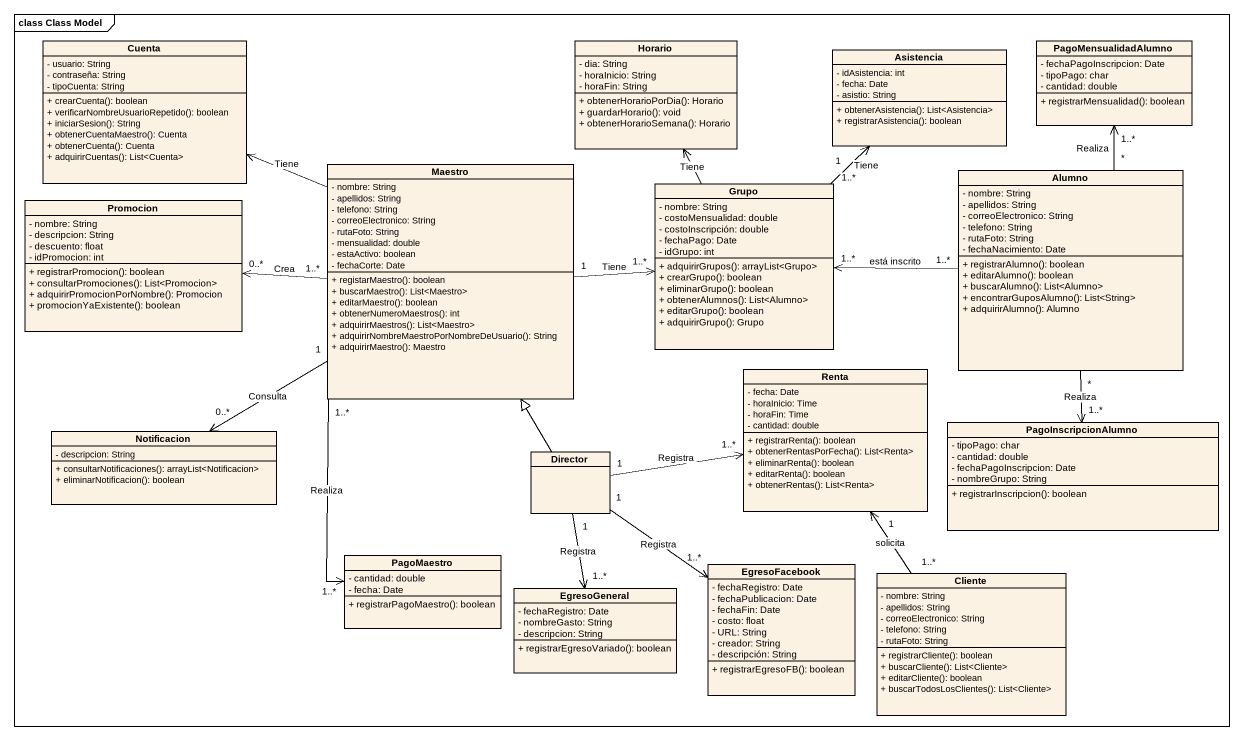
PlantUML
@startuml
mainframe class Class Model
hide circle
hide empty members
skinparam classAttributeIconSize 0
class Cuenta {
  - usuario: String
  - contraseña: String
  - tipoCuenta: String
  + crearCuenta(): boolean
  + verificarNombreUsuarioRepetido(): boolean
  + iniciarSesion(): String
  + obtenerCuentaMaestro(): Cuenta
  + obtenerCuenta(): Cuenta
  + adquirirCuentas(): List<Cuenta>
}
class Horario {
  - dia: String
  - horaInicio: String
  - horaFin: String
  + obtenerHorarioPorDia(): Horario
  + guardarHorario(): void
  + obtenerHorarioSemana(): Horario
}
class Asistencia {
  - idAsistencia: int
  - fecha: Date
  - asistio: String
  + obtenerAsistencia(): List<Asistencia>
  + registrarAsistencia(): boolean
}
class PagoMensualidadAlumno {
  - fechaPagoInscripcion: Date
  - tipoPago: char
  - cantidad: double
  + registrarMensualidad(): boolean
}
class Maestro {
  - nombre: String
  - apellidos: String
  - telefono: String
  - correoElectronico: String
  - rutaFoto: String
  - mensualidad: double
  - estaActivo: boolean
  - fechaCorte: Date
  + registarMaestro(): boolean
  + buscarMaestro(): List<Maestro>
  + editarMaestro(): boolean
  + obtenerNumeroMaestros(): int
  + adquirirMaestros(): List<Maestro>
  + adquirirNombreMaestroPorNombreDeUsuario(): String
  + adquirirMaestro(): Maestro
}
class Alumno {
  - nombre: String
  - apellidos: String
  - correoElectronico: String
  - telefono: String
  - rutaFoto: String
  - fechaNacimiento: Date
  + registrarAlumno(): boolean
  + editarAlumno(): boolean
  + buscarAlumno(): List<Alumno>
  + encontrarGuposAlumno(): List<String>
  + adquirirAlumno(): Alumno
}
class Promocion {
  - nombre: String
  - descripcion: String
  - descuento: float
  - idPromocion: int
  + registrarPromocion(): boolean
  + consultarPromociones(): List<Promocion>
  + adquirirPromocionPorNombre(): Promocion
  + promocionYaExistente(): boolean
}
class Grupo {
  - nombre: String
  - costoMensualidad: double
  - costoInscripción: double
  - fechaPago: Date
  - idGrupo: int
  + adquirirGrupos(): arrayList<Grupo>
  + crearGrupo(): boolean
  + eliminarGrupo(): boolean
  + obtenerAlumnos(): List<Alumno>
  + editarGrupo(): boolean
  + adquirirGrupo(): Grupo
}
class Renta {
  - fecha: Date
  - horaInicio: Time
  - horaFin: Time
  - cantidad: double
  + registrarRenta(): boolean
  + obtenerRentasPorFecha(): List<Renta>
  + eliminarRenta(): boolean
  + editarRenta(): boolean
  + obtenerRentas(): List<Renta>
}
class Notificacion {
  - descripcion: String
  + consultarNotificaciones(): arrayList<Notificacion>
  + eliminarNotificacion(): boolean
}
class PagoInscripcionAlumno {
  - tipoPago: char
  - cantidad: double
  - fechaPagoInscripcion: Date
  - nombreGrupo: String
  + registrarInscripcion(): boolean
}
class Director
class PagoMaestro {
  - cantidad: double
  - fecha: Date
  + registrarPagoMaestro(): boolean
}
class EgresoFacebook {
  - fechaRegistro: Date
  - fechaPublicacion: Date
  - fechaFin: Date
  - costo: float
  - URL: String
  - creador: String
  - descripción: String
  + registrarEgresoFB(): boolean
}
class EgresoGeneral {
  - fechaRegistro: Date
  - nombreGasto: String
  - descripcion: String
  + registrarEgresoVariado(): boolean
}
class Cliente {
  - nombre: String
  - apellidos: String
  - correoElectronico: String
  - telefono: String
  - rutaFoto: String
  + registrarCliente(): boolean
  + buscarCliente(): List<Cliente>
  + editarCliente(): boolean
  + buscarTodosLosClientes(): List<Cliente>
}
Maestro -left-> Cuenta : Tiene
Maestro "1..*" -left-> "0..*" Promocion : Crea
Maestro "1" -right-> "1..*" Grupo : Tiene
Maestro "1" --> "0..*" Notificacion : Consulta
Maestro "1..*" --> "1..*" PagoMaestro : Realiza
Alumno "*" -up-> "1..*" PagoMensualidadAlumno : Realiza
Alumno "1..*" -left-> "1..*" Grupo : está inscrito
Alumno "*" --> "1..*" PagoInscripcionAlumno : Realiza
Grupo -up-> Horario : Tiene
Grupo "1" -up-> "1..*" Asistencia : Tiene
Director -up-|> Maestro
Director "1" -right-> "1..*" Renta : Registra
Director "1" --> "1..*" EgresoFacebook : Registra
Director "1" --> "1..*" EgresoGeneral : Registra
Cliente "1..*" -up-> "1" Renta : solicita
@enduml
